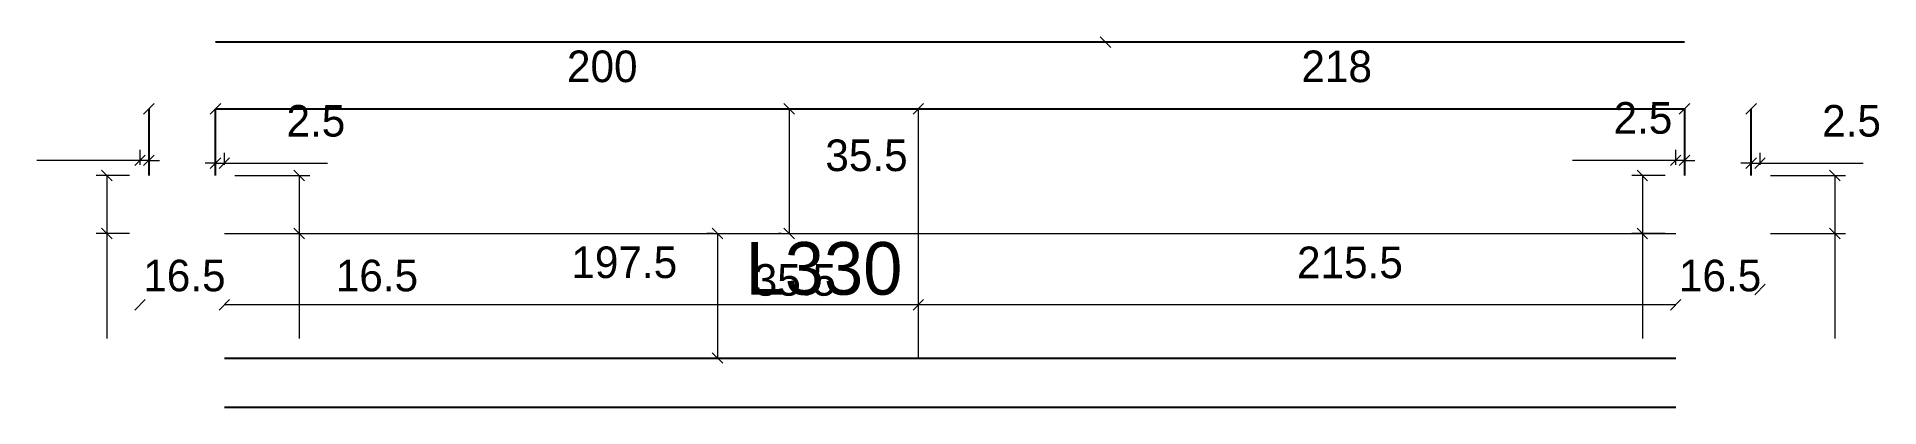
# Model space of a CAD drawing. Extents: x 4427 to 4951, y 1564 to 1669.
import ezdxf

# ---------------------------------------------------------------- set-up
doc = ezdxf.new("R2010")
doc.units = 0
for name, color, linetype in [('3', 3, 'Continuous'), ('4', 4, 'Continuous'), ('Painéis', 200, 'Continuous')]:
    doc.layers.add(name, color=color, linetype=linetype)

msp = doc.modelspace()

# ---------------------------------------------------------------- linework, layer by layer
at = {"layer": '3', "lineweight": 25}
for p, q in [((4480.57, 1577.94), (4893.57, 1577.94)), ((4480.57, 1563.94), (4893.57, 1563.94))]:
    msp.add_line(p, q, dxfattribs=at)
for points in [[(4896.07, 1667.94), (4478.07, 1667.94)], [(4459.07, 1648.94), (4459.07, 1629.94)], [(4478.07, 1629.94), (4478.07, 1648.94)], [(4478.07, 1648.94), (4896.07, 1648.94)], [(4896.07, 1648.94), (4896.07, 1629.94)], [(4915.07, 1629.94), (4915.07, 1648.94)]]:
    msp.add_lwpolyline(points, dxfattribs=at)
at = {"layer": 'Painéis', "lineweight": 18}
for p, q in [((4729.83, 1669.44), (4732.83, 1666.44)), ((4457.57, 1647.44), (4460.57, 1650.44)), ((4479.57, 1650.44), (4476.57, 1647.44)), ((4678.07, 1648.94), (4478.07, 1648.94)), ((4639.04, 1648.94), (4638.29, 1648.94)), ((4642.79, 1647.44), (4639.79, 1650.44)), ((4641.29, 1648.94), (4641.29, 1613.44)), ((4676.57, 1647.44), (4679.57, 1650.44)), ((4679.57, 1650.44), (4676.57, 1647.44)), ((4896.07, 1648.94), (4678.07, 1648.94)), ((4678.07, 1577.94), (4678.07, 1648.94)), ((4894.57, 1647.44), (4897.57, 1650.44)), ((4916.57, 1650.44), (4913.57, 1647.44)), ((4455.07, 1632.74), (4458.07, 1635.74)), ((4456.57, 1632.94), (4456.57, 1637.24)), ((4460.57, 1635.74), (4457.57, 1632.74)), ((4459.07, 1632.94), (4459.07, 1637.24)), ((4478.07, 1632.94), (4478.07, 1636.42)), ((4480.57, 1632.94), (4480.57, 1636.42)), ((4892.07, 1632.74), (4895.07, 1635.74)), ((4893.57, 1632.94), (4893.57, 1637.24)), ((4897.57, 1635.74), (4894.57, 1632.74)), ((4896.07, 1632.94), (4896.07, 1637.24)), ((4915.07, 1632.94), (4915.07, 1636.42)), ((4917.57, 1632.94), (4917.57, 1636.42)), ((4456.57, 1634.24), (4427.21, 1634.24)), ((4448.6, 1628.44), (4445.6, 1631.44)), ((4459.07, 1634.24), (4456.57, 1634.24)), ((4459.07, 1634.24), (4462.07, 1634.24)), ((4478.07, 1633.42), (4475.07, 1633.42)), ((4476.57, 1631.92), (4479.57, 1634.92)), ((4478.07, 1633.42), (4480.57, 1633.42)), ((4482.07, 1634.92), (4479.07, 1631.92)), ((4480.57, 1633.42), (4509.93, 1633.42)), ((4503.38, 1628.44), (4500.38, 1631.44)), ((4893.57, 1634.24), (4864.21, 1634.24)), ((4885.6, 1628.44), (4882.6, 1631.44)), ((4896.07, 1634.24), (4893.57, 1634.24)), ((4896.07, 1634.24), (4899.07, 1634.24)), ((4915.07, 1633.42), (4912.07, 1633.42)), ((4913.57, 1631.92), (4916.57, 1634.92)), ((4915.07, 1633.42), (4917.57, 1633.42)), ((4919.07, 1634.92), (4916.07, 1631.92)), ((4917.57, 1633.42), (4946.93, 1633.42)), ((4940.38, 1628.44), (4937.38, 1631.44)), ((4453.57, 1629.94), (4444.1, 1629.94)), ((4447.1, 1629.94), (4447.1, 1613.44)), ((4483.57, 1629.94), (4504.88, 1629.94)), ((4501.88, 1629.94), (4501.88, 1613.44)), ((4890.57, 1629.94), (4881.1, 1629.94)), ((4884.1, 1629.94), (4884.1, 1613.44)), ((4920.57, 1629.94), (4941.88, 1629.94)), ((4938.88, 1629.94), (4938.88, 1613.44)), ((4445.6, 1614.94), (4448.6, 1611.94)), ((4500.38, 1614.94), (4503.38, 1611.94)), ((4622.41, 1611.94), (4619.41, 1614.94)), ((4639.79, 1614.94), (4642.79, 1611.94)), ((4882.6, 1614.94), (4885.6, 1611.94)), ((4937.38, 1614.94), (4940.38, 1611.94)), ((4453.57, 1613.44), (4444.1, 1613.44)), ((4447.1, 1613.44), (4447.1, 1583.47)), ((4480.57, 1613.44), (4893.57, 1613.44)), ((4483.57, 1613.44), (4504.88, 1613.44)), ((4501.88, 1613.44), (4501.88, 1583.47)), ((4619.8, 1613.44), (4617.91, 1613.44)), ((4620.91, 1613.44), (4620.91, 1577.94)), ((4639.04, 1613.44), (4638.29, 1613.44)), ((4890.57, 1613.44), (4881.1, 1613.44)), ((4884.1, 1613.44), (4884.1, 1583.47)), ((4920.57, 1613.44), (4941.88, 1613.44)), ((4938.88, 1613.44), (4938.88, 1583.47)), ((4455.07, 1591.6), (4458.07, 1594.6)), ((4482.07, 1594.6), (4479.07, 1591.6)), ((4676.57, 1591.6), (4679.57, 1594.6)), ((4679.57, 1594.6), (4676.57, 1591.6)), ((4892.07, 1591.6), (4895.07, 1594.6)), ((4919.07, 1598.96), (4916.07, 1595.96)), ((4678.07, 1593.1), (4480.57, 1593.1)), ((4893.57, 1593.1), (4678.07, 1593.1)), ((4619.41, 1579.44), (4622.41, 1576.44)), ((4619.8, 1577.94), (4617.91, 1577.94))]:
    msp.add_line(p, q, dxfattribs=at)

# ---------------------------------------------------------------- texts
at = {"layer": '4'}
msp.add_text('L330', height=15, dxfattribs=at).set_placement((4628.89, 1595.98))
at = {"layer": 'Painéis'}
for s, p in [('200', (4578.07, 1656.53)), ('218', (4787.07, 1656.53)), ('2.5', (4498.25, 1641.02)), ('2.5', (4875.89, 1641.84)), ('2.5', (4935.25, 1641.02)), ('35.5', (4651.59, 1631.19)), ('197.5', (4579.32, 1600.72)), ('215.5', (4785.82, 1600.69)), ('16.5', (4457.5, 1596.95)), ('16.5', (4512.28, 1596.95)), ('35.5', (4631.21, 1595.69)), ('16.5', (4894.5, 1596.95))]:
    msp.add_text(s, height=9, dxfattribs=at).set_placement(p)

doc.saveas('drawing.dxf')
